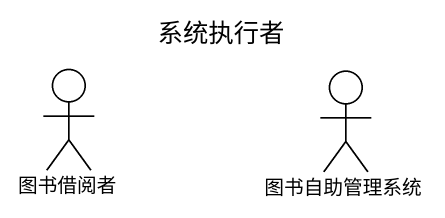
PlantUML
@startuml
title 系统执行者
actor 图书借阅者
actor 图书自助管理系统
@enduml
